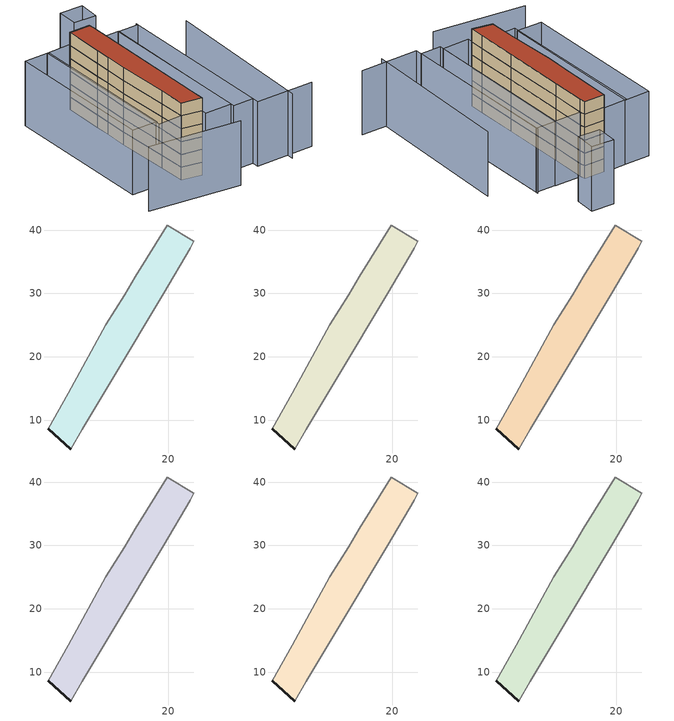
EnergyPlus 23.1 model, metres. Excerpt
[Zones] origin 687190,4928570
92e4ea4cc890200e_F0_whole
 floor ground (EU_floor_Construction): 11.42,16.83 19.28,30.01 23.52,37.13 24.08,38.25 19.84,40.82 14.85,32.62 13.12,29.76 10.18,25.07 4.23,14.25 1.04,8.62 4.62,5.42 6.47,8.52 z0
 wall outside (EU_wall_Construction): 4.62,5.42 1.04,8.62 z0:3
 wall adiabatic (EU_wall_Construction): 1.04,8.62 4.23,14.25 10.18,25.07 13.12,29.76 14.85,32.62 19.84,40.82 24.08,38.25 23.52,37.13 19.28,30.01 11.42,16.83 6.47,8.52 4.62,5.42 z0:3
92e4ea4cc890200e_F1_whole
 floor to 92e4ea4cc890200e_F0_whole (EU_floor_Construction): 11.42,16.83 19.28,30.01 23.52,37.13 24.08,38.25 19.84,40.82 14.85,32.62 13.12,29.76 10.18,25.07 4.23,14.25 1.04,8.62 4.62,5.42 6.47,8.52 z3
 wall outside (EU_wall_Construction): 4.62,5.42 1.04,8.62 z3:6
 wall adiabatic (EU_wall_Construction): 1.04,8.62 4.23,14.25 10.18,25.07 13.12,29.76 14.85,32.62 19.84,40.82 24.08,38.25 23.52,37.13 19.28,30.01 11.42,16.83 6.47,8.52 4.62,5.42 z3:6
92e4ea4cc890200e_F2_whole
 floor to 92e4ea4cc890200e_F1_whole (EU_floor_Construction): 11.42,16.83 19.28,30.01 23.52,37.13 24.08,38.25 19.84,40.82 14.85,32.62 13.12,29.76 10.18,25.07 4.23,14.25 1.04,8.62 4.62,5.42 6.47,8.52 z6
 wall outside (EU_wall_Construction): 4.62,5.42 1.04,8.62 z6:9
 wall adiabatic (EU_wall_Construction): 1.04,8.62 4.23,14.25 10.18,25.07 13.12,29.76 14.85,32.62 19.84,40.82 24.08,38.25 23.52,37.13 19.28,30.01 11.42,16.83 6.47,8.52 4.62,5.42 z6:9
92e4ea4cc890200e_F3_whole
 floor to 92e4ea4cc890200e_F2_whole (EU_floor_Construction): 11.42,16.83 19.28,30.01 23.52,37.13 24.08,38.25 19.84,40.82 14.85,32.62 13.12,29.76 10.18,25.07 4.23,14.25 1.04,8.62 4.62,5.42 6.47,8.52 z9
 wall outside (EU_wall_Construction): 4.62,5.42 1.04,8.62 z9:12
 wall adiabatic (EU_wall_Construction): 1.04,8.62 4.23,14.25 10.18,25.07 13.12,29.76 14.85,32.62 19.84,40.82 24.08,38.25 23.52,37.13 19.28,30.01 11.42,16.83 6.47,8.52 4.62,5.42 z9:12
92e4ea4cc890200e_F4_whole
 floor to 92e4ea4cc890200e_F3_whole (EU_floor_Construction): 11.42,16.83 19.28,30.01 23.52,37.13 24.08,38.25 19.84,40.82 14.85,32.62 13.12,29.76 10.18,25.07 4.23,14.25 1.04,8.62 4.62,5.42 6.47,8.52 z12
 wall outside (EU_wall_Construction): 4.62,5.42 1.04,8.62 z12:15
 wall adiabatic (EU_wall_Construction): 1.04,8.62 4.23,14.25 10.18,25.07 13.12,29.76 14.85,32.62 19.84,40.82 24.08,38.25 23.52,37.13 19.28,30.01 11.42,16.83 6.47,8.52 4.62,5.42 z12:15
92e4ea4cc890200e_F5_whole
 floor to 92e4ea4cc890200e_F4_whole (EU_floor_Construction): 11.42,16.83 19.28,30.01 23.52,37.13 24.08,38.25 19.84,40.82 14.85,32.62 13.12,29.76 10.18,25.07 4.23,14.25 1.04,8.62 4.62,5.42 6.47,8.52 z15
 wall outside (EU_wall_Construction): 4.62,5.42 1.04,8.62 z15:18
 wall adiabatic (EU_wall_Construction): 1.04,8.62 4.23,14.25 10.18,25.07 13.12,29.76 14.85,32.62 19.84,40.82 24.08,38.25 23.52,37.13 19.28,30.01 11.42,16.83 6.47,8.52 4.62,5.42 z15:18
 roof outside (EU_roof_Construction): 24.08,38.25 23.52,37.13 19.28,30.01 11.42,16.83 6.47,8.52 4.62,5.42 1.04,8.62 4.23,14.25 10.18,25.07 13.12,29.76 14.85,32.62 19.84,40.82 z18
shading: -13.38,9.86 3.66,-3.36 / 18.13,-8.84 38.36,22.77 / 24.25,-10.64 12.32,-3.55 / 12.32,-3.55 33.29,31.74 / 33.06,31.35 13.13,-2.18 / 13.13,-2.18 8.95,0.3 / 8.95,0.3 28.88,33.83 / 28.88,33.83 33.06,31.35 / 28.99,33.87 9.44,1.12 / 9.44,1.12 3.97,4.38 / 3.97,4.38 23.52,37.13 / 23.52,37.13 28.99,33.87 / 19.91,40.95 1.04,8.62 / 1.04,8.62 -3.86,11.48 / -3.86,11.48 15.01,43.81 / 15.01,43.81 19.91,40.95 / 15.36,43.62 -3.12,12.35 / -3.12,12.35 -8.35,15.44 / -8.35,15.44 10.12,46.72 / 10.12,46.72 15.36,43.62 / 31.57,47.71 35.97,44.76 / 35.97,44.76 33.2,40.63 / 33.2,40.63 28.8,43.59 / 28.8,43.59 31.57,47.71 z0:15
[Building]
EU S2 Campaign: North Axis=0; Terrain=City; Solar Distribution=FullExterior
[Site:Location]
Bologna: Latitude=44.5; Longitude=11.25; Time Zone=1; Elevation=37
[SizingPeriod:WeatherFileDays]
AnnualSizingPeriod: Begin Month=1; Begin Day of Month=1; End Month=12; End Day of Month=31; Day of Week for Start Day=Monday; Use Weather File Daylight Saving Period=No; Use Weather File Rain and Snow Indicators=No
[MATERIAL]
EU_InternalMass_Material: Roughness=MediumRough; Thickness=0.1; Conductivity=1; Density=1800; Specific Heat=900; Thermal Absorptance=0.9; Solar Absorptance=0.7; Visible Absorptance=0.7
[MATERIAL:NOMASS] Roughness=MediumRough; Thermal Absorptance=0.9; Solar Absorptance=0.7; Visible Absorptance=0.7
Name | Thermal Resistance
EU_wall_NoMass | 0.905828
EU_roof_NoMass | 0.37593
EU_floor_NoMass | 0.67114
[CONSTRUCTION]
EU_wall_Construction: EU_wall_NoMass
EU_roof_Construction: EU_roof_NoMass
EU_floor_Construction: EU_floor_NoMass
EU_InternalMass_Construction: EU_InternalMass_Material
[ZONE] Type=1; Multiplier=1; Ceiling Height=autocalculate; Floor Area=autocalculate; Part of Total Floor Area=Yes
Name | Volume
92e4ea4cc890200e_F0_whole | 571.729
92e4ea4cc890200e_F1_whole; 92e4ea4cc890200e_F2_whole; 92e4ea4cc890200e_F3_whole; 92e4ea4cc890200e_F4_whole; 92e4ea4cc890200e_F5_whole | 571.728
[INTERNALMASS] Construction=EU_InternalMass_Construction; Surface Area=190.576
Name | Zone or ZoneList
92e4ea4cc890200e_F0_whole_EU_InternalMass | 92e4ea4cc890200e_F0_whole
92e4ea4cc890200e_F1_whole_EU_InternalMass | 92e4ea4cc890200e_F1_whole
92e4ea4cc890200e_F2_whole_EU_InternalMass | 92e4ea4cc890200e_F2_whole
92e4ea4cc890200e_F3_whole_EU_InternalMass | 92e4ea4cc890200e_F3_whole
92e4ea4cc890200e_F4_whole_EU_InternalMass | 92e4ea4cc890200e_F4_whole
92e4ea4cc890200e_F5_whole_EU_InternalMass | 92e4ea4cc890200e_F5_whole
[OTHEREQUIPMENT] Fuel Type=Electricity; Design Level Calculation Method=Watts/Area; Power per Zone Floor Area=1; Fraction Latent=0; Fraction Radiant=0; Fraction Lost=0; Carbon Dioxide Generation Rate=0; EndUse Subcategory=EU_Step8_InternalGains
Name | Zone or ZoneList or Space or SpaceList | Schedule
EU_Step8_InternalGain_92e4ea4cc890200e_F0_whole_f000 | 92e4ea4cc890200e_F0_whole | EU_Step8_GainSchedule_92e4ea4cc890200e_F0_whole_f000
EU_Step8_InternalGain_92e4ea4cc890200e_F1_whole_f000 | 92e4ea4cc890200e_F1_whole | EU_Step8_GainSchedule_92e4ea4cc890200e_F1_whole_f000
EU_Step8_InternalGain_92e4ea4cc890200e_F2_whole_f000 | 92e4ea4cc890200e_F2_whole | EU_Step8_GainSchedule_92e4ea4cc890200e_F2_whole_f000
EU_Step8_InternalGain_92e4ea4cc890200e_F3_whole_f000 | 92e4ea4cc890200e_F3_whole | EU_Step8_GainSchedule_92e4ea4cc890200e_F3_whole_f000
EU_Step8_InternalGain_92e4ea4cc890200e_F4_whole_f000 | 92e4ea4cc890200e_F4_whole | EU_Step8_GainSchedule_92e4ea4cc890200e_F4_whole_f000
EU_Step8_InternalGain_92e4ea4cc890200e_F5_whole_f000 | 92e4ea4cc890200e_F5_whole | EU_Step8_GainSchedule_92e4ea4cc890200e_F5_whole_f000
[ZONEVENTILATION:DESIGNFLOWRATE] Schedule=EU_AlwaysOn; Design Flow Rate Calculation Method=AirChanges/Hour; Air Changes per Hour=0.73129; Ventilation Type=Natural; Fan Pressure Rise=0; Fan Total Efficiency=1; Constant Term Coefficient=1; Temperature Term Coefficient=0; Velocity Term Coefficient=0; Velocity Squared Term Coefficient=0; Minimum Indoor Temperature=-100; Maximum Indoor Temperature=100; Delta Temperature=-100; Minimum Outdoor Temperature=-100; Maximum Outdoor Temperature=100; Maximum Wind Speed=40
Name | Zone or ZoneList or Space or SpaceList
EU_ConstantAir_92e4ea4cc890200e_F0_whole | 92e4ea4cc890200e_F0_whole
EU_ConstantAir_92e4ea4cc890200e_F1_whole | 92e4ea4cc890200e_F1_whole
EU_ConstantAir_92e4ea4cc890200e_F2_whole | 92e4ea4cc890200e_F2_whole
EU_ConstantAir_92e4ea4cc890200e_F3_whole | 92e4ea4cc890200e_F3_whole
EU_ConstantAir_92e4ea4cc890200e_F4_whole | 92e4ea4cc890200e_F4_whole
EU_ConstantAir_92e4ea4cc890200e_F5_whole | 92e4ea4cc890200e_F5_whole
[HVACTEMPLATE:THERMOSTAT] Constant Heating Setpoint=20; Constant Cooling Setpoint=50
EU_HeatOnly_92e4ea4cc890200e_F0_whole; EU_HeatOnly_92e4ea4cc890200e_F1_whole; EU_HeatOnly_92e4ea4cc890200e_F2_whole; EU_HeatOnly_92e4ea4cc890200e_F3_whole; EU_HeatOnly_92e4ea4cc890200e_F4_whole; EU_HeatOnly_92e4ea4cc890200e_F5_whole
[HVACTEMPLATE:ZONE:IDEALLOADSAIRSYSTEM] System Availability Schedule=EU_AlwaysOn; Maximum Heating Supply Air Temperature=50; Minimum Cooling Supply Air Temperature=13; Maximum Heating Supply Air Humidity Ratio=0.0156; Minimum Cooling Supply Air Humidity Ratio=0.0077; Heating Limit=NoLimit; Cooling Limit=NoLimit; Heating Availability Schedule=EU_AlwaysOn; Cooling Availability Schedule=EU_CoolingOff; Dehumidification Control Type=ConstantSensibleHeatRatio; Cooling Sensible Heat Ratio=0.7; Dehumidification Setpoint=60; Humidification Control Type=None; Humidification Setpoint=30; Outdoor Air Method=None; Outdoor Air Flow Rate per Person=0.00944; Outdoor Air Flow Rate per Zone Floor Area=0; Outdoor Air Flow Rate per Zone=0; Demand Controlled Ventilation Type=None; Outdoor Air Economizer Type=NoEconomizer; Heat Recovery Type=None; Sensible Heat Recovery Effectiveness=0.7; Latent Heat Recovery Effectiveness=0.65
Name | Template Thermostat
92e4ea4cc890200e_F0_whole | EU_HeatOnly_92e4ea4cc890200e_F0_whole
92e4ea4cc890200e_F1_whole | EU_HeatOnly_92e4ea4cc890200e_F1_whole
92e4ea4cc890200e_F2_whole | EU_HeatOnly_92e4ea4cc890200e_F2_whole
92e4ea4cc890200e_F3_whole | EU_HeatOnly_92e4ea4cc890200e_F3_whole
92e4ea4cc890200e_F4_whole | EU_HeatOnly_92e4ea4cc890200e_F4_whole
92e4ea4cc890200e_F5_whole | EU_HeatOnly_92e4ea4cc890200e_F5_whole
[SIZING:ZONE] Zone Cooling Design Supply Air Temperature Input Method=SupplyAirTemperature; Zone Cooling Design Supply Air Temperature=13; Zone Heating Design Supply Air Temperature Input Method=SupplyAirTemperature; Zone Heating Design Supply Air Temperature=50; Zone Cooling Design Supply Air Humidity Ratio=0.008; Zone Heating Design Supply Air Humidity Ratio=0.008; Cooling Design Air Flow Method=DesignDay; Cooling Design Air Flow Rate=0; Cooling Minimum Air Flow per Zone Floor Area=0.000762; Cooling Minimum Air Flow=0; Cooling Minimum Air Flow Fraction=0.2; Heating Design Air Flow Method=DesignDay; Heating Design Air Flow Rate=0; Heating Maximum Air Flow per Zone Floor Area=0.002032; Heating Maximum Air Flow=0.141576; Heating Maximum Air Flow Fraction=0.3; Account for Dedicated Outdoor Air System=No; Dedicated Outdoor Air System Control Strategy=NeutralSupplyAir; Dedicated Outdoor Air Low Setpoint Temperature for Design=autosize; Dedicated Outdoor Air High Setpoint Temperature for Design=autosize; Zone Load Sizing Method=Sensible Load Only No Latent Load; Zone Latent Cooling Design Supply Air Humidity Ratio Input Method=HumidityRatioDifference; Zone Cooling Design Supply Air Humidity Ratio Difference=0.005; Zone Latent Heating Design Supply Air Humidity Ratio Input Method=HumidityRatioDifference; Zone Humidification Design Supply Air Humidity Ratio Difference=0.005
92e4ea4cc890200e_F0_whole; 92e4ea4cc890200e_F1_whole; 92e4ea4cc890200e_F2_whole; 92e4ea4cc890200e_F3_whole; 92e4ea4cc890200e_F4_whole; 92e4ea4cc890200e_F5_whole
[SCHEDULE:CONSTANT]
Name | Hourly Value
EU_AlwaysOn | 1
EU_CoolingOff | 0
[SCHEDULE:FILE] Column Number=1; Rows to Skip at Top=0; Number of Hours of Data=8760; Column Separator=Comma; Interpolate to Timestep=No; Minutes per Item=60; Adjust Schedule for Daylight Savings=Yes
Name | File
EU_Step8_GainSchedule_92e4ea4cc890200e_F0_whole_f000 | ../../schedules/92e4ea4cc890200e/92e4ea4cc890200e_F0_whole_f000_gain.csv
EU_Step8_GainSchedule_92e4ea4cc890200e_F1_whole_f000 | ../../schedules/92e4ea4cc890200e/92e4ea4cc890200e_F1_whole_f000_gain.csv
EU_Step8_GainSchedule_92e4ea4cc890200e_F2_whole_f000 | ../../schedules/92e4ea4cc890200e/92e4ea4cc890200e_F2_whole_f000_gain.csv
EU_Step8_GainSchedule_92e4ea4cc890200e_F3_whole_f000 | ../../schedules/92e4ea4cc890200e/92e4ea4cc890200e_F3_whole_f000_gain.csv
EU_Step8_GainSchedule_92e4ea4cc890200e_F4_whole_f000 | ../../schedules/92e4ea4cc890200e/92e4ea4cc890200e_F4_whole_f000_gain.csv
EU_Step8_GainSchedule_92e4ea4cc890200e_F5_whole_f000 | ../../schedules/92e4ea4cc890200e/92e4ea4cc890200e_F5_whole_f000_gain.csv
